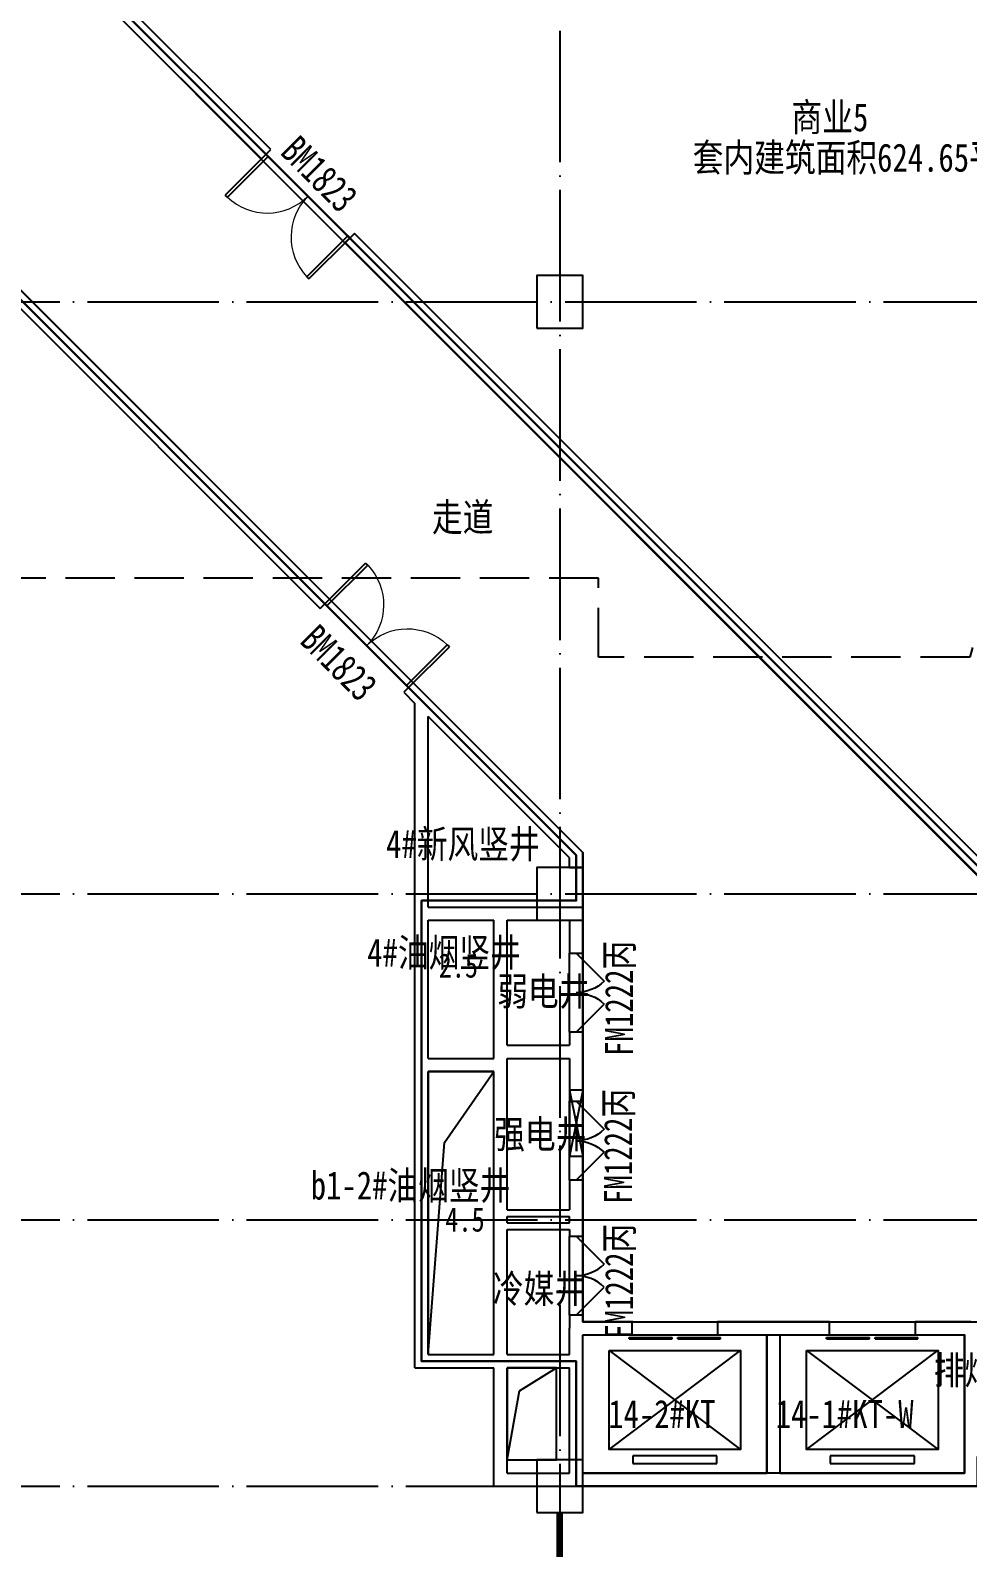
# Model space of a CAD drawing. Extents: x -233336 to 840473, y -28113 to 330904.
# Drawn here: x 768337 to 782583, y 4157 to 27215 of the extents above; entities that cross this region are included whole.
import ezdxf
from ezdxf.xclip import XClip

# ---------------------------------------------------------------- set-up
doc = ezdxf.new("R2010")
doc.units = 0
doc.header["$LTSCALE"] = 1000
doc.header["$XCLIPFRAME"] = 2
for name, pattern in [('104-14# 核心筒$0$DOTE', [2.42, 2, -0.2, 0.02, -0.2]), ('X-104 14#平面$0$109 3#平面$0$DASH', [0.35, 0.25, -0.1]), ('X-104 14#平面$0$DASH', [0.35, 0.25, -0.1])]:
    doc.linetypes.add(name, pattern=pattern)
doc.layers.get('0').update_dxf_attribs({"linetype": 'CONTINUOUS'})
doc.layers.get('Defpoints').update_dxf_attribs({"linetype": 'CONTINUOUS'})
for name, color, linetype in [('104-14# 核心筒$0$A_AXIS-轴线', 8, '104-14# 核心筒$0$DOTE'), ('104-14# 核心筒$0$A_STR-砼柱', 8, 'CONTINUOUS'), ('X-104 14#平面$0$02-TEXT_房间', 9, 'CONTINUOUS'), ('X-104 14#平面$0$02-TEXT_标注', 9, 'CONTINUOUS'), ('X-104 14#平面$0$02-TEXT_门窗', 9, 'CONTINUOUS'), ('X-104 14#平面$0$A-C_门', 8, 'CONTINUOUS'), ('X-104 14#平面$0$A-E_电梯', 8, 'CONTINUOUS'), ('X-104 14#平面$0$A-SUR_吊顶', 8, 'CONTINUOUS'), ('X-104 14#平面$0$A-TECH_电气', 8, 'CONTINUOUS'), ('X-104 14#平面$0$A_STR-砌块墙', 7, 'CONTINUOUS'), ('X-104 14#平面$0$DOOR_FIRE', 8, 'CONTINUOUS'), ('X-104 14#平面$0$DOOR_FIRE_TEXT', 7, 'CONTINUOUS'), ('X-104 14#平面$0$DUCT-新风管立管', 3, 'CONTINUOUS'), ('X-104 14#平面$0$DUCT-新风管端线', 2, 'CONTINUOUS'), ('X-104 14#平面$0$挡烟垂壁', 5, 'CONTINUOUS')]:
    doc.layers.add(name, color=color, linetype=linetype)
doc.layers.add('X-104 14#平面$0$000套内', color=8, linetype='CONTINUOUS', lineweight=30)
doc.layers.add('X-104 14#平面$0$04-不打印_辅助线', color=8, linetype='CONTINUOUS', plot=False)
doc.styles.add('X-104 14#平面$0$_TCH_SPACE', font='STXIHEI.TTF', dxfattribs={"width": 0.8, "height": 5})
doc.styles.add('X-104 14#平面$0$_TCH_WINDOW', font='STXIHEI.TTF', dxfattribs={"width": 0.75, "height": 3.5})
doc.styles.add('X-104 14#平面$0$Standard', font='STXIHEI.TTF', dxfattribs={"width": 0.8})

# ---------------------------------------------------------------- blocks, each defined once
blk = doc.blocks.new('_FZHK')
blk.add_lwpolyline([(-0.5, -0.5), (0.5, -0.5), (0.5, 0.5), (-0.5, 0.5)], close=True)
blk = doc.blocks.new('104-14# 核心筒')
at = {"layer": '104-14# 核心筒$0$A_AXIS-轴线'}
for p, q in [((86400, 54018.4), (86400, -8545.1)), ((-24839, 25700), (120259.9, 25700)), ((-24839, 16700), (120259.9, 16700)), ((-24839, 11750), (120259.9, 11750)), ((-24839, 7700), (120259.9, 7700))]:
    blk.add_line(p, q, dxfattribs=at)
at = {"layer": '104-14# 核心筒$0$A_STR-砼柱', "xscale": 700, "yscale": 800, "zscale": 800}
for p in [(86400, 25700), (86400, 16700), (86400, 7700)]:
    blk.add_blockref('_FZHK', p, dxfattribs=at)
blk = doc.blocks.new('X-104 14#平面$0$fdgfg')
for p, q in [((400, 1860), (2400, 360)), ((400, 360), (2397, 1860)), ((2040, 260), (760, 260)), ((760, 260), (760, 145)), ((2040, 145), (2040, 260)), ((760, 145), (2040, 145))]:
    blk.add_line(p, q)
for points in [[(0, 2100), (2800, 2100), (2800, 0), (0, 0), (0, 2100)], [(400, 1860), (2400, 1860), (2400, 360), (400, 360), (400, 1860)]]:
    blk.add_lwpolyline(points, close=True)
blk = doc.blocks.new('*U100')
blk.add_lwpolyline([(200, 0), (200, 1000), (0, 1000), (0, 0), (200, 0), (0, 1000), (0, 0), (200, 1000)])
blk = doc.blocks.new('X-104 14#平面$0$dd')
at = {"layer": 'X-104 14#平面$0$A-TECH_电气', "rotation": 180}
blk.add_blockref('*U100', (86813, -285384), dxfattribs=at)
blk = doc.blocks.new('X-104 14#平面$0$$DorLib2D$00000002')
for p, q in [((-0.5, 0), (-0.5, 0.4875)), ((-0.475, 0.4875), (-0.5, 0.4875)), ((-0.475, 0), (-0.475, 0.4875)), ((0.475, 0), (0.475, 0.4875)), ((0.475, 0.4875), (0.5, 0.4875)), ((0.5, 0), (0.5, 0.4875)), ((-0.5, 0), (-0.475, 0)), ((0.5, 0), (0.475, 0))]:
    blk.add_line(p, q)
at = {"lineweight": 13}
for centre, start, end in [((-0.4875, 0), 0, 88.53072), ((0.4875, 0), 91.46928, 180)]:
    blk.add_arc(centre, 0.4875, start, end, dxfattribs=at)
blk = doc.blocks.new('X-104 14#平面$0$$DorLib2D$00000116')
at = {"color": 0}
for p, q in [((-0.5, 0), (-0.146, 0.354)), ((0.5, 0), (0.146, 0.354))]:
    blk.add_line(p, q, dxfattribs=at)
for centre, start, end in [((-0.5, 0), 0, 45), ((0.5, 0), 135, 180)]:
    blk.add_arc(centre, 0.5, start, end, dxfattribs=at)
blk = doc.blocks.new('X-104 14#平面$0$$DORLIB2D$00000127')
at = {"color": 0}
for points in [[(-0.533, 0.795), (-0.533, 0.69)], [(-0.033, 0.795), (-0.533, 0.795)], [(-0.033, 0.795), (-0.033, 0.69)], [(0.533, 0.795), (0.033, 0.795)], [(0.033, 0.795), (0.033, 0.69)], [(0.533, 0.795), (0.533, 0.69)], [(-0.033, 0.69), (-0.533, 0.69)], [(0.533, 0.69), (0.033, 0.69)], [(0.5, 0.5), (-0.5, 0.5)]]:
    blk.add_lwpolyline(points, dxfattribs=at)
blk = doc.blocks.new('X-104 14#平面')
blk.add_lwpolyline([(86750, 10000), (92550, 10000), (92550, 7900), (86750, 7900)], close=True)
at = {"layer": 'Defpoints', "color": 1}
blk.add_lwpolyline([(116600.2, 11900), (107450, 11900), (107450, 21300), (102350, 21300), (102350, 18700), (104750, 18700), (104750, 16300), (100150, 16300), (100150, 14800), (104750, 14800), (104750, 12300), (97418.8, 12300), (77552.9, 32183.5), (74724.4, 29355.1), (86750, 17329.5), (86750, 10200), (93750, 10200), (93750, 7900), (95050, 7900), (95050, 8100), (100667.2, 8100), (110242.7, 1395.5), (116600.2, 10475)], close=True, dxfattribs=at)
at = {"layer": 'X-104 14#平面$0$000套内'}
blk.add_lwpolyline([(96133, 32326.4), (85535.9, 35276.2), (87132.4, 41014.3), (83542.7, 42013), (76213.2, 35359.5), (78361.9, 32992.5), (77623.6, 32254.2), (95700, 14177.8), (95700, 21400), (113750, 21400), (113750, 26000), (116750.2, 26000), (116750.2, 38348.2), (99169.4, 43239.7)], close=True, dxfattribs=at)
blk.add_lwpolyline([(71599.5, -2050), (108013.3, -2050), (110308.2, 1227.6), (100422, 8150), (92750, 8150), (92750, 7700), (86650, 7700), (86650, 9600), (84300, 9600), (84300, 16600), (86650, 16600), (86650, 17288.1), (72211.3, 31726.7), (66883.9, 26890.6), (68400, 25220.4), (68400, 6450), (71550, 6450), (71550, -2050)], dxfattribs=at)
at = {"layer": 'X-104 14#平面$0$A-SUR_吊顶', "linetype": 'X-104 14#平面$0$109 3#平面$0$DASH', "ltscale": 3}
blk.add_lwpolyline([(109062.3, -4432.1), (119297.3, 10714.5), (117562.9, 11100.5), (120741.8, 38794.6), (99426.9, 44725), (92631.2, 20300), (86987.2, 20300), (86987.2, 21500), (8392.2, 21500), (5688.7, 8781.2), (-2733.6, 10571.4), (-6009.8, -4841.7), (40178.1, -2825.1), (39845.1, -4916.4), (83845.6, -2647.5)], close=True, dxfattribs=at)
at = {"layer": 'X-104 14#平面$0$A_STR-砌块墙'}
for p, q in [((77482.1, 32254.2), (81866.2, 27870.1)), ((82007.6, 28011.6), (77765, 32254.2)), ((82900, 21179.5), (74724.4, 29355.1)), ((74583, 29213.6), (82758.5, 21038.1)), ((81866.2, 27870.1), (82007.6, 28011.6)), ((83280.4, 26738.8), (83139, 26597.3)), ((83139, 26597.3), (93407, 16329.3)), ((93519.2, 16500), (83280.4, 26738.8)), ((82758.5, 21038.1), (82900, 21179.5)), ((84172.8, 19906.7), (84031.3, 19765.3)), ((84370.7, 19708.8), (84172.8, 19906.7)), ((84031.3, 19765.3), (84200, 19596.6)), ((86750, 17329.5), (84370.7, 19708.8)), ((84200, 16400), (84200, 19596.6)), ((86550, 17246.6), (84400, 19396.6)), ((84400, 16500), (84400, 19396.6)), ((86750, 17100), (86750, 17329.5)), ((86550, 17100), (86550, 17246.6)), ((86550, 17100), (86750, 17100)), ((84200, 14100), (84200, 16400)), ((84400, 16500), (85500, 16500)), ((85500, 16500), (86750, 16500)), ((86750, 15800), (86750, 16500)), ((84400, 16300), (85400, 16300)), ((84400, 14200), (84400, 16300)), ((85400, 14300), (85400, 16300)), ((85600, 16300), (86550, 16300)), ((85600, 14400), (85600, 16300)), ((86550, 16300), (86550, 15800)), ((86550, 15800), (86750, 15800)), ((86750, 14600), (86550, 14600)), ((86550, 14600), (86550, 14400)), ((86750, 14300), (86750, 14600)), ((85400, 14200), (85400, 14300)), ((85600, 14400), (86550, 14400)), ((86750, 13550), (86750, 14300)), ((84200, 9500), (84200, 14100)), ((84400, 14200), (85400, 14200)), ((85600, 14100), (85600, 14200)), ((85600, 14200), (86550, 14200)), ((85600, 11900), (85600, 14100)), ((86550, 14200), (86550, 13550)), ((84400, 14000), (85400, 14000)), ((84400, 9700), (84400, 14000)), ((85400, 11800), (85400, 14000)), ((86550, 13550), (86750, 13550)), ((86750, 12350), (86550, 12350)), ((86550, 12350), (86550, 11900)), ((86750, 11800), (86750, 12350)), ((85400, 11700), (85400, 11800)), ((85600, 11900), (86550, 11900)), ((85600, 11800), (86550, 11800)), ((85600, 11700), (85600, 11800)), ((86550, 11700), (86550, 11800)), ((86750, 11700), (86750, 11800)), ((85400, 9700), (85400, 11700)), ((85600, 11700), (86550, 11700)), ((85600, 11600), (86550, 11600)), ((85600, 9700), (85600, 11600)), ((86550, 11600), (86550, 11500)), ((86750, 11500), (86750, 11700)), ((86550, 11500), (86750, 11500)), ((86750, 10300), (86550, 10300)), ((86550, 10300), (86550, 10100)), ((86750, 10200), (86750, 10300)), ((87500, 10200), (86750, 10200)), ((87500, 10000), (87500, 10200)), ((89650, 10200), (88800, 10200)), ((88800, 10200), (88800, 10000)), ((90500, 10200), (89650, 10200)), ((90500, 10000), (90500, 10200)), ((92650, 10200), (91800, 10200)), ((91800, 10200), (91800, 10000)), ((86550, 9700), (86550, 10100)), ((86750, 9600), (86750, 10000)), ((86750, 10000), (87500, 10000)), ((88800, 10000), (89550, 10000)), ((89550, 7900), (89550, 10000)), ((89750, 7900), (89750, 10000)), ((89750, 10000), (90500, 10000)), ((91800, 10000), (92550, 10000)), ((92550, 7900), (92550, 10000)), ((84400, 9700), (85400, 9700)), ((85600, 9700), (86550, 9700)), ((84200, 9500), (85400, 9500)), ((85400, 7700), (85400, 9500)), ((85600, 9500), (86550, 9500)), ((85600, 7900), (85600, 9500)), ((86550, 7900), (86550, 9500)), ((86750, 7900), (86750, 9600)), ((85600, 7900), (86550, 7900)), ((86750, 7900), (89550, 7900)), ((89750, 7900), (92550, 7900)), ((85400, 7700), (86650, 7700)), ((86650, 7700), (89650, 7700)), ((89650, 7700), (92650, 7700))]:
    blk.add_line(p, q, dxfattribs=at)
at = {"layer": 'X-104 14#平面$0$DOOR_FIRE'}
for p, q in [((86550, 14600), (86550, 15800)), ((86750, 14600), (86750, 15800)), ((86550, 12350), (86550, 13550)), ((86750, 12350), (86750, 13550)), ((86550, 10300), (86550, 11500)), ((86750, 10300), (86750, 11500))]:
    blk.add_line(p, q, dxfattribs=at)
at = {"layer": 'X-104 14#平面$0$DUCT-新风管立管'}
for p, q in [((85400, 14000), (84400, 14000)), ((84400, 14000), (84400, 9700)), ((85400, 9700), (85400, 14000)), ((84400, 9700), (85400, 9700)), ((86350, 9500), (85600, 9500)), ((85600, 9500), (85600, 8100)), ((86350, 8100), (86350, 9500)), ((85600, 8100), (86350, 8100))]:
    blk.add_line(p, q, dxfattribs=at)
at = {"layer": 'X-104 14#平面$0$DUCT-新风管端线'}
for p, q in [((84650, 12925), (85400, 14000)), ((84400, 9700), (84650, 12925)), ((85787.5, 9150), (86350, 9500)), ((85600, 8100), (85787.5, 9150))]:
    blk.add_line(p, q, dxfattribs=at)
at = {"layer": 'X-104 14#平面$0$挡烟垂壁', "linetype": 'X-104 14#平面$0$DASH', "ltscale": 2, "const_width": 100}
blk.add_lwpolyline([(86400, 7300), (86400, 400)], dxfattribs=at)
ref = blk.add_blockref('104-14# 核心筒', (0, 0))
XClip(ref).set_block_clipping_path([(-38664.3623821461, -25500), (139216.5485069363, 330900)])
blk.add_blockref('X-104 14#平面$0$dd', (-62.7, 299100))
at = {"layer": 'X-104 14#平面$0$A-C_门'}
ref = blk.add_blockref('X-104 14#平面$0$$DorLib2D$00000002', (82573.3, 27304.4), dxfattribs=dict(at, xscale=-1800, yscale=-1800, zscale=200, rotation=315))
ref.add_attrib('A', 'BM1823', (82134.2, 27954.1), dxfattribs={"layer": 'X-104 14#平面$0$02-TEXT_门窗', "height": 428.14, "rotation": 315, "style": 'X-104 14#平面$0$_TCH_WINDOW', "width": 0.75})
ref = blk.add_blockref('X-104 14#平面$0$$DorLib2D$00000002', (83465.7, 20472.4), dxfattribs=dict(at, xscale=1800, yscale=-1800, zscale=200, rotation=135))
ref.add_attrib('A', 'BM1823', (82431.3, 20526.8), dxfattribs={"layer": 'X-104 14#平面$0$02-TEXT_门窗', "height": 428.14, "rotation": 315, "style": 'X-104 14#平面$0$_TCH_WINDOW', "width": 0.75})
at = {"layer": 'X-104 14#平面$0$A-E_电梯'}
for p in [(86750, 7900), (89750, 7900)]:
    blk.add_blockref('X-104 14#平面$0$fdgfg', p, dxfattribs=at)
at = {"layer": 'X-104 14#平面$0$A-E_电梯', "xscale": -1300, "yscale": -200, "zscale": 200, "rotation": 359.9999999999992}
for p in [(88150, 10100), (91150, 10100)]:
    blk.add_blockref('X-104 14#平面$0$$DORLIB2D$00000127', p, dxfattribs=at)
at = {"layer": 'X-104 14#平面$0$DOOR_FIRE'}
ref = blk.add_blockref('X-104 14#平面$0$$DorLib2D$00000116', (86650, 15200), dxfattribs=dict(at, xscale=1200, yscale=-1200, zscale=200, rotation=90))
ref.add_attrib('A', 'FM1222丙', (87514.1, 14239.9), dxfattribs={"layer": 'X-104 14#平面$0$DOOR_FIRE_TEXT', "height": 428.14, "rotation": 90, "style": 'X-104 14#平面$0$_TCH_WINDOW', "width": 0.75})
ref = blk.add_blockref('X-104 14#平面$0$$DorLib2D$00000116', (86650, 12950), dxfattribs=dict(at, xscale=1200, yscale=-1200, zscale=200, rotation=90))
ref.add_attrib('A', 'FM1222丙', (87500.8, 11989.9), dxfattribs={"layer": 'X-104 14#平面$0$DOOR_FIRE_TEXT', "height": 428.14, "rotation": 90, "style": 'X-104 14#平面$0$_TCH_WINDOW', "width": 0.75})
ref = blk.add_blockref('X-104 14#平面$0$$DorLib2D$00000116', (86650, 10900), dxfattribs=dict(at, xscale=-1200, yscale=-1200, zscale=200, rotation=89.99999999999793))
ref.add_attrib('A', 'FM1222丙', (87515.3, 9939.9), dxfattribs={"layer": 'X-104 14#平面$0$DOOR_FIRE_TEXT', "height": 428.14, "rotation": 90, "style": 'X-104 14#平面$0$_TCH_WINDOW', "width": 0.75})
at = {"layer": 'X-104 14#平面$0$02-TEXT_房间', "style": 'X-104 14#平面$0$_TCH_SPACE', "width": 0.8}
for s, p in [('商业5', (89923.1, 28290.9)), ('走道', (84457.5, 22210.7))]:
    blk.add_text(s, height=428.14, dxfattribs=at).set_placement(p)
at = {"layer": 'X-104 14#平面$0$02-TEXT_标注', "style": 'X-104 14#平面$0$Standard', "width": 0.8}
for s, height, p in [('套内建筑面积624.65平方米', 428.139, (88420.7, 27676.1)), ('4#新风竖井', 428.14, (83760.7, 17244.7)), ('4#油烟竖井', 428.14, (83474.3, 15595.2, 3000)), ('弱电井', 428.14, (85449.7, 15005.6)), ('强电井', 428.14, (85404.2, 12835.1)), ('b1-2#油烟竖井', 428.14, (82616, 12057.1)), ('冷媒井', 428.14, (85384.4, 10487.1)), ('排烟竖井', 428.14, (92085.8, 9248.2)), ('14-2#KT', 428.14, (87137.6, 8583)), ('14-1#KT-W', 428.14, (89681.6, 8583))]:
    blk.add_text(s, height=height, dxfattribs=at).set_placement(p)
at = {"layer": 'X-104 14#平面$0$04-不打印_辅助线', "style": 'X-104 14#平面$0$_TCH_SPACE', "width": 0.8}
for s, p in [('2.5', (84559.6, 15428.5)), ('4.5', (84660.4, 11569.5))]:
    blk.add_text(s, height=366.98, dxfattribs=at).set_placement(p)

msp = doc.modelspace()

# ---------------------------------------------------------------- block references
msp.add_blockref('X-104 14#平面', (689983.4, -2608.9))

doc.saveas('drawing.dxf')
